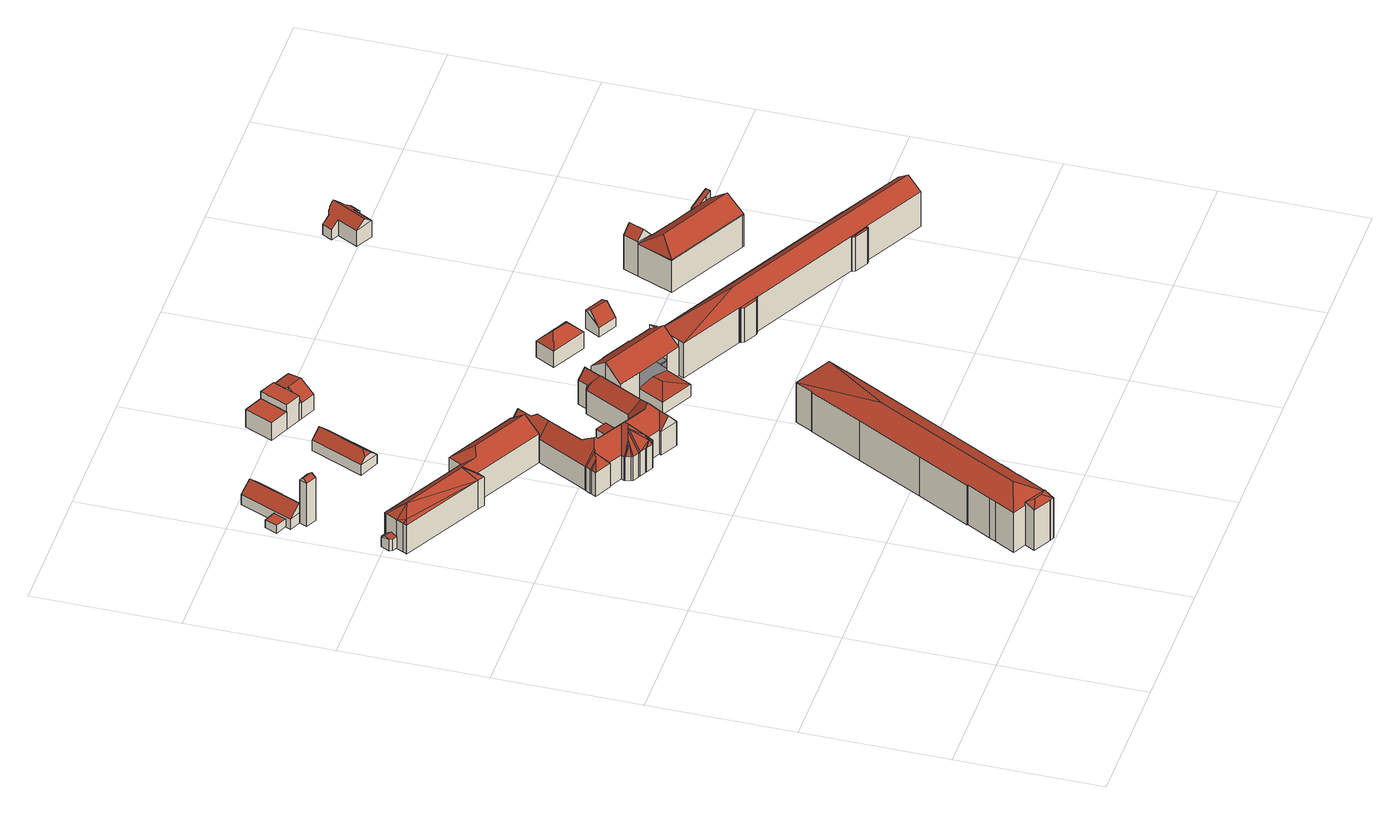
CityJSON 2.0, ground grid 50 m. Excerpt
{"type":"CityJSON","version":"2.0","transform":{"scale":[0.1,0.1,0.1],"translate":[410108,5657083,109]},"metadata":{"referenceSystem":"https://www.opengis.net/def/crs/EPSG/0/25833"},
"CityObjects":{
"building1":{"type":"Building","attributes":{"name":"Städtisches Klinikum Dresden-Friedrichstadt","Dachtyp_tdc":"tdcFreeFormRoof","Gemeindeschluessel":14612000,"Dachneigung":36.57,"QualitaetDacherkennung":41,"Geometrietyp2DReferenz":"3000","measuredHeight":4.95,"function":"31001_3051","roofType":"5000"},"geometry":[{"type":"Solid","lod":"2","boundaries":[[[[0,1,2,3]],[[1,4,5,2]],[[4,6,7,5]],[[6,8,9,7]],[[8,10,11,9]],[[10,0,3,11]],[[0,12,13,4,1]],[[12,10,8,6,13]],[[0,10,12]],[[6,4,13]],[[3,2,5,7,9,11]]]],"semantics":{"surfaces":[{"type":"WallSurface"},{"type":"RoofSurface"},{"type":"GroundSurface"}],"values":[[0,0,0,0,0,0,1,1,0,0,2]]}}]},
"building2":{"type":"Building","attributes":{"Gemeindeschluessel":14612000,"Dachneigung":90,"Dachorientierung":0,"MittlereTraufHoehe":114.44,"QualitaetDacherkennung":88,"ObjektHoehe":3.18,"BodenHoehe":111.26,"Geometrietyp2DReferenz":"3000","AbsoluteHoehe":114.44,"Dachflaeche":19.89,"measuredHeight":3.18,"function":"31001_9998","roofType":"1000","storeysAboveGround":1},"geometry":[{"type":"MultiSurface","lod":"2","boundaries":[[[14,15,16,17]],[[15,18,19,16]],[[18,20,21,19]],[[20,14,17,21]],[[20,18,15,14]],[[17,16,19,21]]],"semantics":{"surfaces":[{"type":"WallSurface"},{"type":"RoofSurface"},{"type":"GroundSurface"}],"values":[0,0,0,0,1,2]}}]},
"building3":{"type":"Building","attributes":{"Gemeindeschluessel":14612000,"Dachneigung":50.92,"Dachorientierung":-64.7,"MittlereTraufHoehe":128.25,"QualitaetDacherkennung":25,"ObjektHoehe":18.13,"BodenHoehe":111.34,"Geometrietyp2DReferenz":"3000","AbsoluteHoehe":129.47,"Dachflaeche":15.65,"measuredHeight":18.13,"function":"31001_9998","roofType":"3100","storeysAboveGround":6},"geometry":[{"type":"MultiSurface","lod":"2","boundaries":[[[22,23,24,25]],[[23,26,27,24]],[[26,28,29,27]],[[28,22,25,29]],[[26,23,30]],[[22,28,31]],[[23,22,31,30]],[[28,26,30,31]],[[25,24,27,29]]],"semantics":{"surfaces":[{"type":"WallSurface"},{"type":"RoofSurface"},{"type":"GroundSurface"}],"values":[0,0,0,0,0,0,1,1,2]}}]},
"building4":{"type":"Building","attributes":{"Dachtyp_tdc":"tdcFreeFormRoof","Gemeindeschluessel":14612000,"Dachneigung":42.81,"QualitaetDacherkennung":54,"Geometrietyp2DReferenz":"3000","measuredHeight":7.7,"function":"31001_9998","roofType":"5000"},"geometry":[{"type":"Solid","lod":"2","boundaries":[[[[32,33,24,34]],[[33,35,36,24]],[[35,37,38,36]],[[37,32,34,38]],[[39,40,37,35]],[[39,35,33]],[[40,39,33,32]],[[40,32,37]],[[34,24,36,38]]]],"semantics":{"surfaces":[{"type":"WallSurface"},{"type":"RoofSurface"},{"type":"GroundSurface"}],"values":[[0,0,0,0,1,0,1,0,2]]}}]},
"building5":{"type":"Building","attributes":{"name":"Städtisches Klinikum Dresden-Friedrichstadt","Dachtyp_tdc":"tdcFreeFormRoof","Gemeindeschluessel":14612000,"Dachneigung":37.47,"QualitaetDacherkennung":63,"Geometrietyp2DReferenz":"3000","measuredHeight":15.95,"function":"31001_3051","roofType":"5000"},"geometry":[{"type":"Solid","lod":"2","boundaries":[[[[41,42,43,44]],[[42,45,46,43]],[[45,47,48,46]],[[47,49,50,48]],[[49,51,52,50]],[[51,53,54,52]],[[53,55,56,54]],[[55,57,58,56]],[[57,59,60,58]],[[59,61,62,60]],[[61,63,64,62]],[[63,41,44,64]],[[63,65,41]],[[61,65,63]],[[61,66,65]],[[66,61,59]],[[66,59,57]],[[67,55,53]],[[65,55,67]],[[66,55,65]],[[55,66,57]],[[68,67,53,51]],[[69,70,71,68,51,49]],[[69,49,47]],[[70,69,47,45]],[[71,70,45,42]],[[65,67,68,71,42,41]],[[44,43,46,48,50,52,54,56,58,60,62,64]]]],"semantics":{"surfaces":[{"type":"WallSurface"},{"type":"RoofSurface"},{"type":"GroundSurface"}],"values":[[0,0,0,0,0,0,0,0,0,0,0,0,1,1,1,1,1,1,1,1,1,1,1,0,1,1,1,2]]}}]},
"building6":{"type":"Building","attributes":{"name":"Städtisches Klinikum Dresden-Friedrichstadt","Gemeindeschluessel":14612000,"Geometrietyp2DReferenz":"3000","function":"31001_3051","roofType":"9999"},"children":["building6-1","building6-2"]},
"building6-1":{"type":"BuildingPart","attributes":{"Dachtyp_tdc":"tdcHipRoof","Dachneigung":29.58,"QualitaetDacherkennung":57,"Geometrietyp2DReferenz":"3000","measuredHeight":19.89,"roofType":"3200"},"parents":["building6"],"geometry":[{"type":"MultiSurface","lod":"2","boundaries":[[[72,73,74,75]],[[73,76,77,74]],[[76,78,79,77]],[[72,80,81,82,83]],[[84,85,86]],[[82,87,88,89,90,91,92,93,94,95,96,97,84,86,83]],[[85,98,99,100,101,102,78,76,73,72,83,86]],[[79,103,104,105,106,107,108,109,110,111,112,113,114,115,116,117,118,119,120,121,122,123,75,74,77]],[[78,102,103,79]],[[102,101,104,103]],[[101,100,105,104]],[[100,99,106,105]],[[99,98,107,106]],[[98,85,108,107]],[[85,84,109,108]],[[84,97,110,109]],[[97,96,111,110]],[[96,95,112,111]],[[95,94,113,112]],[[94,93,114,113]],[[93,92,115,114]],[[92,91,116,115]],[[91,90,117,116]],[[90,89,118,117]],[[89,88,119,118]],[[88,87,120,119]],[[87,82,121,120]],[[82,81,122,121]],[[80,72,75,123]]],"semantics":{"surfaces":[{"type":"WallSurface"},{"type":"RoofSurface"},{"type":"GroundSurface"}],"values":[0,0,0,1,1,1,1,2,0,0,0,0,0,0,0,0,0,0,0,0,0,0,0,0,0,0,0,0,0]}}]},
"building6-2":{"type":"BuildingPart","attributes":{"Dachtyp_tdc":"tdcHipRoof","Dachneigung":29.59,"QualitaetDacherkennung":42,"Geometrietyp2DReferenz":"3000","measuredHeight":17.3,"roofType":"3200"},"parents":["building6"],"geometry":[{"type":"MultiSurface","lod":"2","boundaries":[[[124,125,80,123,126]],[[127,128,129,122,81]],[[128,130,131,129]],[[130,132,133,131]],[[132,134,135,133]],[[134,136,137,135]],[[136,124,126,137]],[[125,124,138]],[[132,130,128,127,139]],[[124,136,134,132,139,138]],[[127,125,138,139]],[[126,123,122,129,131,133,135,137]]],"semantics":{"surfaces":[{"type":"WallSurface"},{"type":"RoofSurface"},{"type":"GroundSurface"}],"values":[0,0,0,0,0,0,0,1,1,1,1,2]}}]},
"building7":{"type":"Building","attributes":{"Dachtyp_tdc":"tdcGableAndHippedGRoof","Gemeindeschluessel":14612000,"Dachneigung":42.36,"QualitaetDacherkennung":75,"Geometrietyp2DReferenz":"3000","measuredHeight":7.35,"function":"31001_9998","roofType":"9999"},"geometry":[{"type":"Solid","lod":"2","boundaries":[[[[140,141,142,143]],[[141,144,145,142]],[[144,146,147,145]],[[146,140,143,147]],[[144,141,148,149]],[[140,146,150]],[[149,148,151]],[[141,140,150,151,148]],[[146,144,149,151,150]],[[143,142,145,147]]]],"semantics":{"surfaces":[{"type":"WallSurface"},{"type":"RoofSurface"},{"type":"GroundSurface"}],"values":[[0,0,0,0,0,0,1,1,1,2]]}}]},
"building8":{"type":"Building","attributes":{"name":"Städtisches Klinikum Dresden-Friedrichstadt,Palais Brühl-Marcolini","Dachtyp_tdc":"tdcFreeFormRoof","Gemeindeschluessel":14612000,"Dachneigung":50.27,"QualitaetDacherkennung":8,"Geometrietyp2DReferenz":"3000","measuredHeight":16.7,"function":"31001_3051","roofType":"5000"},"geometry":[{"type":"Solid","lod":"2","boundaries":[[[[152,153,154,155,156,157,158]],[[159,160,161]],[[160,162,161]],[[158,160,152]],[[158,162,160]],[[163,162,158]],[[164,162,163]],[[162,164,165]],[[166,167,168,169,162,165,170]],[[166,170,171]],[[167,166,171,172]],[[168,167,172,173]],[[174,169,168,173,175]],[[176,177,174,175,178]],[[179,180,181]],[[182,183,184]],[[185,186,187]],[[188,189,190,191,192,193,194,195,196,197,198,199,200,201,202,203,204,205,206,207,208,209,210,211,212,213,214,215,216,217,218,219,220,221,222,223,224,225,226,227,228,229,230,231,232,50,48,233,234,235,236,237]],[[170,165,192,191]],[[165,164,193,192]],[[164,163,194,193]],[[163,158,195,194]],[[158,157,196,195]],[[157,238,197,196]],[[238,239,198,197]],[[239,240,199,198]],[[240,241,200,199]],[[241,185,201,200]],[[185,187,202,201]],[[187,242,203,202]],[[242,243,204,203]],[[243,244,205,204]],[[244,245,206,205]],[[245,246,207,206]],[[246,247,208,207]],[[247,182,209,208]],[[182,184,210,209]],[[184,248,211,210]],[[248,249,212,211]],[[249,250,213,212]],[[250,251,214,213]],[[251,252,215,214]],[[252,253,216,215]],[[253,254,217,216]],[[254,255,218,217]],[[255,256,219,218]],[[256,257,220,219]],[[257,258,221,220]],[[258,259,222,221]],[[259,260,223,222]],[[260,261,224,223]],[[261,262,225,224]],[[262,263,226,225]],[[263,264,227,226]],[[264,265,228,227]],[[265,266,229,228]],[[266,267,230,229]],[[267,268,231,230]],[[269,270,235,234]],[[270,178,236,235]],[[178,175,237,236]],[[175,173,188,237]],[[271,272,176,178,270]],[[273,271,270,269]],[[269,181,180,273]],[[180,179,274,272,271,273]],[[275,177,176,272,274,276]],[[277,275,276,268]],[[278,279,280,277,268,267]],[[266,278,267]],[[278,266,265]],[[279,278,265,264]],[[280,279,264,263]],[[161,162,169,174,177,275,277,280,263,262]],[[281,282,283,284,159,161,262,261]],[[260,281,261]],[[260,285,281]],[[285,260,259]],[[285,259,258]],[[282,281,285,258,257]],[[268,276,232,231]],[[276,274,50,232]],[[274,179,48,50]],[[179,181,233,48]],[[181,269,234,233]],[[283,282,257,256]],[[283,286,284]],[[283,287,286]],[[256,287,283]],[[255,287,256]],[[254,287,255]],[[287,254,253]],[[287,253,252]],[[252,286,287]],[[251,286,252]],[[286,251,250]],[[160,159,284,286,250,249]],[[288,289,290,153,152,160,249,248]],[[248,184,183,288]],[[183,182,247,289,288]],[[290,289,247,246]],[[154,153,290,246,245]],[[155,154,245,244]],[[156,242,291]],[[156,243,242]],[[155,243,156]],[[243,155,244]],[[186,292,293,291,242,187]],[[292,186,185,241]],[[294,293,292,241,240]],[[295,294,240,239]],[[295,239,238]],[[156,291,293,294,295,238,157]],[[173,172,189,188]],[[172,171,190,189]],[[171,170,191,190]]]],"semantics":{"surfaces":[{"type":"RoofSurface"},{"type":"WallSurface"},{"type":"GroundSurface"}],"values":[[0,0,0,0,0,0,0,0,0,0,0,0,0,0,1,1,1,2,1,1,1,1,1,1,1,1,1,1,1,1,1,1,1,1,1,1,1,1,1,1,1,1,1,1,1,1,1,1,1,1,1,1,1,1,1,1,1,1,1,1,1,1,0,0,0,0,0,0,0,0,0,0,0,0,0,0,0,0,0,0,1,1,1,1,1,0,0,0,0,0,0,0,0,0,0,0,0,0,0,0,0,0,0,0,0,0,0,0,0,0,0,0,0,1,1,1]]}}]},
"building9":{"type":"Building","attributes":{"Dachtyp_tdc":"tdcPolyFlatRoof","Gemeindeschluessel":14612000,"Dachneigung":0,"QualitaetDacherkennung":52,"Geometrietyp2DReferenz":"3000","measuredHeight":6.86,"function":"31001_9998","roofType":"1000"},"geometry":[{"type":"Solid","lod":"2","boundaries":[[[[296,297,298,299]],[[297,300,301,298]],[[300,302,303,301]],[[302,296,299,303]],[[302,300,297,296]],[[299,298,301,303]]]],"semantics":{"surfaces":[{"type":"WallSurface"},{"type":"RoofSurface"},{"type":"GroundSurface"}],"values":[[0,0,0,0,1,2]]}}]},
"building10":{"type":"Building","attributes":{"Gemeindeschluessel":14612000,"Geometrietyp2DReferenz":"3000","function":"31001_9998","roofType":"9999"},"children":["building10-1","building10-2"]},
"building10-1":{"type":"BuildingPart","attributes":{"Dachtyp_tdc":"tdcFreeFormRoof","Dachneigung":65.28,"QualitaetDacherkennung":47,"Geometrietyp2DReferenz":"3000","measuredHeight":7.76,"roofType":"5000"},"parents":["building10"],"geometry":[{"type":"MultiSurface","lod":"2","boundaries":[[[304,305,306,307]],[[305,308,309,306]],[[310,304,307,311]],[[312,313,310,308]],[[312,308,305]],[[313,312,305,304]],[[313,304,310]],[[307,306,309,311]]],"semantics":{"surfaces":[{"type":"WallSurface"},{"type":"RoofSurface"},{"type":"GroundSurface"}],"values":[0,0,0,1,0,1,1,2]}}]},
"building10-2":{"type":"BuildingPart","attributes":{"Dachtyp_tdc":"tdcPolyFlatRoof","Dachneigung":0,"QualitaetDacherkennung":35,"Geometrietyp2DReferenz":"3000","measuredHeight":9.65,"roofType":"1000"},"parents":["building10"],"geometry":[{"type":"MultiSurface","lod":"2","boundaries":[[[314,315,298,309,308]],[[315,316,299,298]],[[316,317,318,299]],[[317,319,310,311,318]],[[319,317,316,315,314]],[[309,298,299,318,311]]],"semantics":{"surfaces":[{"type":"WallSurface"},{"type":"RoofSurface"},{"type":"GroundSurface"}],"values":[0,0,0,0,1,2]}}]},
"building11":{"type":"Building","attributes":{"Dachtyp_tdc":"tdcFreeFormRoof","Gemeindeschluessel":14612000,"Dachneigung":36.97,"QualitaetDacherkennung":31,"Geometrietyp2DReferenz":"3000","measuredHeight":9.97,"function":"31001_9998","roofType":"5000"},"geometry":[{"type":"Solid","lod":"2","boundaries":[[[[320,321,322,323]],[[321,324,306,322]],[[324,325,307,306]],[[325,326,311,307]],[[326,327,318,311]],[[327,320,323,318]],[[321,328,329,324]],[[327,326,325,329,328,320]],[[325,324,329]],[[321,320,328]],[[323,322,306,307,311,318]]]],"semantics":{"surfaces":[{"type":"WallSurface"},{"type":"RoofSurface"},{"type":"GroundSurface"}],"values":[[0,0,0,0,0,0,1,1,0,0,2]]}}]},
"building12":{"type":"Building","attributes":{"Dachtyp_tdc":"tdcHipRoof","Gemeindeschluessel":14612000,"Dachneigung":45.11,"QualitaetDacherkennung":75,"Geometrietyp2DReferenz":"3000","measuredHeight":10.27,"function":"31001_9998","roofType":"3200"},"geometry":[{"type":"Solid","lod":"2","boundaries":[[[[330,331,332,333]],[[331,334,335,332]],[[334,336,337,335]],[[336,330,333,337]],[[334,331,338]],[[330,336,339]],[[331,330,339,338]],[[336,334,338,339]],[[333,332,335,337]]]],"semantics":{"surfaces":[{"type":"WallSurface"},{"type":"RoofSurface"},{"type":"GroundSurface"}],"values":[[0,0,0,0,1,1,1,1,2]]}}]},
"building13":{"type":"Building","attributes":{"Dachtyp_tdc":"tdcGableRoof","Gemeindeschluessel":14612000,"Dachneigung":48.92,"QualitaetDacherkennung":3,"Geometrietyp2DReferenz":"3000","measuredHeight":8.08,"function":"31001_9998","roofType":"3100"},"geometry":[{"type":"Solid","lod":"2","boundaries":[[[[340,341,342,343]],[[341,344,345,342]],[[344,346,347,345]],[[341,340,348]],[[346,344,349]],[[340,346,349,348]],[[344,341,348,349]],[[347,343,342,345]],[[346,340,343,347]]]],"semantics":{"surfaces":[{"type":"WallSurface"},{"type":"RoofSurface"},{"type":"GroundSurface"}],"values":[[0,0,0,0,0,1,1,2,0]]}}]},
"building14":{"type":"Building","attributes":{"name":"Städtisches Klinikum Dresden-Friedrichstadt","Gemeindeschluessel":14612000,"Geometrietyp2DReferenz":"3000","function":"31001_3051","roofType":"9999"},"children":["building14-1","building14-2","building14-3","building14-4","building14-5","building14-6","building14-7"]},
"building14-1":{"type":"BuildingPart","attributes":{"Dachtyp_tdc":"tdcFreeFormRoof","Dachneigung":41.74,"QualitaetDacherkennung":10,"Geometrietyp2DReferenz":"3000","measuredHeight":13.86,"roofType":"5000"},"parents":["building14"],"geometry":[{"type":"MultiSurface","lod":"2","boundaries":[[[350,351,352,353]],[[351,354,355,352]],[[354,356,357,355]],[[356,358,359,357]],[[358,360,361,359]],[[362,360,358]],[[363,362,358,356]],[[364,363,356,354]],[[365,364,354,351]],[[365,351,350]],[[362,363,364,365,350,360]],[[353,352,355,357,359,361]]],"semantics":{"surfaces":[{"type":"WallSurface"},{"type":"RoofSurface"},{"type":"GroundSurface"}],"values":[0,0,0,0,0,1,1,1,1,1,1,2]}}]},
"building14-2":{"type":"BuildingPart","attributes":{"Dachtyp_tdc":"tdcPolyFlatRoof","Dachneigung":0,"QualitaetDacherkennung":20,"Geometrietyp2DReferenz":"3000","measuredHeight":13.57,"roofType":"1000"},"parents":["building14"],"geometry":[{"type":"MultiSurface","lod":"2","boundaries":[[[366,367,368,369]],[[370,371,372,373]],[[371,374,375,372]],[[374,376,377,375]],[[376,378,379,377]],[[378,380,381,379]],[[380,366,369,381]],[[380,378,376,374,371,370,371,374,367,382,367,366]],[[369,368,383,368,375,372,373,372,375,377,379,381]]],"semantics":{"surfaces":[{"type":"WallSurface"},{"type":"RoofSurface"},{"type":"GroundSurface"}],"values":[0,0,0,0,0,0,0,1,2]}}]},
"building14-3":{"type":"BuildingPart","attributes":{"Dachtyp_tdc":"tdcPolyFlatRoof","Dachneigung":37.43,"QualitaetDacherkennung":57,"Geometrietyp2DReferenz":"3000","measuredHeight":13.34,"roofType":"2100"},"parents":["building14"],"geometry":[{"type":"MultiSurface","lod":"2","boundaries":[[[384,385,386,387,388]],[[385,389,390,386]],[[385,384,391,392,389]],[[390,393,387,386]]],"semantics":{"surfaces":[{"type":"WallSurface"},{"type":"RoofSurface"},{"type":"GroundSurface"}],"values":[0,0,1,2]}}]},
"building14-4":{"type":"BuildingPart","attributes":{"Dachtyp_tdc":"tdcHipAndGableRoof","Dachneigung":36.27,"QualitaetDacherkennung":41,"Geometrietyp2DReferenz":"3000","measuredHeight":17.65,"roofType":"5000"},"parents":["building14"],"geometry":[{"type":"MultiSurface","lod":"2","boundaries":[[[394,395,396,397,398,399,400,401,402,403]],[[402,404,405,406,403]],[[407,408,409,353,361,372,373,372,375,368,383,410,411,412,413,414,415]],[[402,401,408,407]],[[401,400,409,408]],[[400,399,353,409]],[[399,350,353]],[[398,397,372,361,360]],[[397,396,373,372]],[[395,394,410,383]],[[394,416,417,411,410]],[[405,404,415,414,418]],[[404,402,407,415]],[[406,419,420,416,394,403]]],"semantics":{"surfaces":[{"type":"RoofSurface"},{"type":"GroundSurface"},{"type":"WallSurface"}],"values":[0,0,1,2,2,2,2,2,2,2,2,2,2,0]}}]},
"building14-5":{"type":"BuildingPart","attributes":{"Dachtyp_tdc":"tdcGableRoof","Dachneigung":38.34,"QualitaetDacherkennung":59,"Geometrietyp2DReferenz":"3000","measuredHeight":16.17,"roofType":"3100"},"parents":["building14"],"geometry":[{"type":"MultiSurface","lod":"2","boundaries":[[[421,391,388,422,423,424,425,426,427]],[[427,428,429,430,417,420,421]],[[431,432,433,434,435,436,437,438,387,393,413,412,411,439]],[[429,431,440]],[[429,428,432,431]],[[428,427,433,432]],[[427,426,434,433]],[[426,425,435,434]],[[425,424,436,435]],[[424,423,437,436]],[[423,422,438,437]],[[422,388,387,438]],[[417,430,439,411]],[[430,441,439]]],"semantics":{"surfaces":[{"type":"RoofSurface"},{"type":"GroundSurface"},{"type":"WallSurface"}],"values":[0,0,1,2,2,2,2,2,2,2,2,2,2,2]}}]},
"building14-6":{"type":"BuildingPart","attributes":{"Dachtyp_tdc":"tdcPolyFlatRoof","Dachneigung":0,"QualitaetDacherkennung":12,"Geometrietyp2DReferenz":"3000","measuredHeight":14.26,"roofType":"1000"},"parents":["building14"],"geometry":[{"type":"MultiSurface","lod":"2","boundaries":[[[442,443,444,390,389]],[[443,445,446,444]],[[445,418,414,446]],[[445,443,442,447,448,418]],[[414,413,393,390,444,446]]],"semantics":{"surfaces":[{"type":"WallSurface"},{"type":"RoofSurface"},{"type":"GroundSurface"}],"values":[0,0,0,1,2]}}]},
"building14-7":{"type":"BuildingPart","attributes":{"Dachtyp_tdc":"tdcHipAndGableRoof","Dachneigung":11.41,"QualitaetDacherkennung":79,"Geometrietyp2DReferenz":"3000","measuredHeight":6.1,"roofType":"5000"},"parents":["building14"],"geometry":[{"type":"MultiSurface","lod":"2","boundaries":[[[441,449,450,439]],[[449,451,452,450]],[[451,440,431,452]],[[451,449,453]],[[441,454,453,449]],[[451,453,454,440]],[[450,452,431,439]]],"semantics":{"surfaces":[{"type":"WallSurface"},{"type":"RoofSurface"},{"type":"GroundSurface"}],"values":[0,0,0,1,1,1,2]}}]},
"building15":{"type":"Building","attributes":{"Gemeindeschluessel":14612000,"Geometrietyp2DReferenz":"3000","function":"31001_9998","roofType":"9999"},"children":["building15-1","building15-2","building15-3"]},
"building15-1":{"type":"BuildingPart","attributes":{"Dachtyp_tdc":"tdcPolyFlatRoof","Dachneigung":30.93,"QualitaetDacherkennung":42,"Geometrietyp2DReferenz":"3000","measuredHeight":15.46,"roofType":"2100"},"parents":["building15"],"geometry":[{"type":"MultiSurface","lod":"2","boundaries":[[[455,456,457,458]],[[456,459,460,457]],[[459,461,462,463,460]],[[464,455,458,465]],[[464,466,461,459,456,455]],[[458,457,460,463,465]]],"semantics":{"surfaces":[{"type":"WallSurface"},{"type":"RoofSurface"},{"type":"GroundSurface"}],"values":[0,0,0,0,1,2]}}]},
"building15-2":{"type":"BuildingPart","attributes":{"Dachtyp_tdc":"tdcGableRoof","Dachneigung":49.71,"QualitaetDacherkennung":66,"Geometrietyp2DReferenz":"3000","measuredHeight":16.77,"roofType":"3100"},"parents":["building15"],"geometry":[{"type":"MultiSurface","lod":"2","boundaries":[[[467,468,469,470,471]],[[468,472,473,469]],[[472,474,475,476,473]],[[472,468,477]],[[467,474,478]],[[468,467,478,477]],[[474,472,477,478]],[[470,469,473,476]]],"semantics":{"surfaces":[{"type":"WallSurface"},{"type":"RoofSurface"},{"type":"GroundSurface"}],"values":[0,0,0,0,0,1,1,2]}}]},
"building15-3":{"type":"BuildingPart","attributes":{"Dachtyp_tdc":"tdcHipAndGableRoof","Dachneigung":37.69,"QualitaetDacherkennung":72,"Geometrietyp2DReferenz":"3000","measuredHeight":17.89,"roofType":"5000"},"parents":["building15"],"geometry":[{"type":"MultiSurface","lod":"2","boundaries":[[[475,479,480,476]],[[479,481,464,465,480]],[[462,482,483,463]],[[482,484,485,483]],[[484,486,487,485]],[[486,471,470,487]],[[471,488,489]],[[490,489,488,491,492]],[[481,479,475,471,489,490,462,466]],[[482,492,491,484]],[[462,490,492,482]],[[484,491,488,486]],[[486,488,471]],[[470,476,480,465,463,483,485,487]]],"semantics":{"surfaces":[{"type":"WallSurface"},{"type":"RoofSurface"},{"type":"GroundSurface"}],"values":[0,0,0,0,0,0,1,1,1,0,0,0,0,2]}}]},
"building16":{"type":"Building","attributes":{"Gemeindeschluessel":14612000,"Dachneigung":90,"Dachorientierung":0,"MittlereTraufHoehe":114.51,"QualitaetDacherkennung":94,"ObjektHoehe":3.59,"BodenHoehe":110.93,"Geometrietyp2DReferenz":"3000","AbsoluteHoehe":114.51,"Dachflaeche":54.16,"measuredHeight":3.59,"function":"31001_9998","roofType":"1000","storeysAboveGround":1},"geometry":[{"type":"MultiSurface","lod":"2","boundaries":[[[493,494,495,496]],[[494,497,498,495]],[[497,499,500,498]],[[499,501,502,500]],[[501,503,504,502]],[[503,505,506,504]],[[505,507,508,506]],[[507,493,496,508]],[[507,505,503,501,499,497,494,493]],[[496,495,498,500,502,504,506,508]]],"semantics":{"surfaces":[{"type":"WallSurface"},{"type":"RoofSurface"},{"type":"GroundSurface"}],"values":[0,0,0,0,0,0,0,0,1,2]}}]},
"building17":{"type":"Building","attributes":{"Dachtyp_tdc":"tdcFreeFormRoof","Gemeindeschluessel":14612000,"Dachneigung":15.65,"QualitaetDacherkennung":20,"Geometrietyp2DReferenz":"3000","measuredHeight":7.32,"function":"31001_9998","roofType":"5000"},"geometry":[{"type":"Solid","lod":"2","boundaries":[[[[509,510,457,511]],[[510,512,458,457]],[[512,513,465,458]],[[513,514,480,465]],[[514,515,516,480]],[[515,517,518,516]],[[517,519,520,518]],[[519,509,511,520]],[[521,522,523,519,517]],[[524,521,517,515]],[[524,515,514]],[[522,521,524,514,513]],[[525,523,522,513,512]],[[526,525,512,510]],[[526,510,509]],[[523,525,526,509,519]],[[511,457,458,465,480,516,518,520]]]],"semantics":{"surfaces":[{"type":"WallSurface"},{"type":"RoofSurface"},{"type":"GroundSurface"}],"values":[[0,0,0,0,0,0,0,0,1,1,1,1,1,1,1,1,2]]}}]},
"building18":{"type":"Building","attributes":{"Dachtyp_tdc":"tdcFreeFormRoof","Gemeindeschluessel":14612000,"Dachneigung":37.32,"QualitaetDacherkennung":54,"Geometrietyp2DReferenz":"3000","measuredHeight":8.95,"function":"31001_3043","roofType":"5000"},"geometry":[{"type":"Solid","lod":"2","boundaries":[[[[527,528,529,530]],[[528,531,532,529]],[[531,533,534,532]],[[533,535,536,534]],[[535,537,538,536]],[[537,539,540,538]],[[539,541,542,540]],[[541,543,544,542]],[[543,545,546,544]],[[545,547,548,546]],[[547,549,550,548]],[[549,551,552,550]],[[551,553,554,552]],[[541,539,537,535,533,531,528,527,555,556,557,558,559,560,561,562,563,564,545,543]],[[565,553,551,549,547,564,563,566,567,568,569,570,571,572,573,574,575,576,577,578]],[[562,566,563]],[[547,545,564]],[[554,579,580,581,582,583,584,585,586,587,588,589,590,591,592,593,594,595,596,597,598,599,530,529,532,534,536,538,540,542,544,546,548,550,552]],[[553,565,579,554]],[[565,578,580,579]],[[578,577,581,580]],[[577,576,582,581]],[[576,575,583,582]],[[575,574,584,583]],[[574,573,585,584]],[[573,572,586,585]],[[572,571,587,586]],[[571,570,588,587]],[[570,569,589,588]],[[569,568,590,589]],[[568,567,591,590]],[[567,566,592,591]],[[566,562,593,592]],[[562,561,594,593]],[[561,560,595,594]],[[560,559,595]],[[559,558,596,595]],[[558,557,597,596]],[[557,556,598,597]],[[556,555,599,598]],[[555,527,530,599]]]],"semantics":{"surfaces":[{"type":"WallSurface"},{"type":"RoofSurface"},{"type":"GroundSurface"}],"values":[[0,0,0,0,0,0,0,0,0,0,0,0,0,1,1,0,0,2,0,0,0,0,0,0,0,0,0,0,0,0,0,0,0,0,0,0,0,0,0,0,0]]}}]}
},
"vertices":[
[34,1956,67],[17,1964,67],[17,1964,23],[34,1956,23],[11,1975,69],[11,1975,23],[27,2005,61],[27,2005,23],[40,2005,57],[40,2005,23],[56,1997,57],[56,1997,23],[46,1978,72],[20,1992,72],
[19,2379,54],[59,2361,54],[59,2361,23],[19,2379,23],[41,2319,54],[41,2319,23],[1,2336,54],[1,2336,23],
[72,2283,193],[108,2268,193],[108,2268,23],[72,2283,23],[98,2238,193],[98,2238,23],[61,2257,193],[61,2257,23],[103,2253,205],[66,2270,205],
[186,2451,62],[108,2268,62],[186,2451,23],[32,2300,62],[32,2300,23],[111,2483,62],[111,2483,23],[70,2284,100],[148,2467,100],
[59,2002,134],[359,1843,134],[359,1843,21],[59,2002,21],[383,1887,134],[383,1887,21],[627,1757,134],[627,1757,21],[574,1650,134],[574,1650,21],[332,1779,134],[332,1779,21],[319,1754,134],[319,1754,21],[295,1767,134],[295,1767,21],[14,1918,134],[14,1918,21],[21,1931,134],[21,1931,21],[34,1956,134],[34,1956,21],[56,1997,134],[56,1997,21],[78,1937,171],[33,1923,145],[299,1820,171],[318,1826,160],[600,1704,180],[407,1807,180],[373,1796,161],
[546,101,177],[584,171,178],[584,171,21],[546,101,21],[596,193,178],[596,193,21],[642,278,178],[642,278,21],[592,76,178],[669,35,178],[677,31,178],[647,132,220],[1124,866,178],[994,936,177],[918,638,220],[715,102,178],[733,135,178],[738,146,178],[755,176,178],[772,208,178],[773,208,177],[774,210,177],[791,241,177],[1093,804,177],[1092,805,178],[1117,852,178],[961,875,177],[960,876,177],[861,691,177],[739,461,177],[641,279,177],[641,279,21],[739,461,21],[861,691,21],[960,876,21],[961,875,21],[994,936,21],[1124,866,21],[1117,852,21],[1092,805,21],[1093,804,21],[791,241,21],[774,210,21],[773,208,21],[772,208,21],[755,176,21],[738,146,21],[733,135,21],[715,102,21],[677,31,21],[669,35,21],[592,76,21],
[573,42,179],[592,76,191],[573,42,21],[669,35,191],[659,16,184],[659,16,21],[658,16,184],[658,16,21],[651,2,179],[651,2,21],[636,10,179],[636,10,21],[636,9,179],[636,9,21],[611,52,194],[639,37,194],
[506,2316,58],[428,2134,58],[428,2134,23],[506,2316,23],[356,2165,65],[356,2165,23],[435,2347,65],[435,2347,23],[403,2145,83],[375,2157,83],[467,2333,97],[398,2171,97],
[735,1351,177],[755,1349,187],[757,1351,186],[759,1353,184],[795,1383,163],[768,1416,115],[740,1407,115],[641,1392,188],[652,1395,178],[638,1402,179],[616,1414,179],[727,1414,115],[701,1428,115],[688,1435,115],[702,1470,120],[679,1463,140],[660,1427,140],[616,1414,180],[706,1468,115],[708,1472,115],[671,1492,115],[651,1456,115],[550,1449,180],[595,1487,115],[544,1504,166],[541,1461,187],[590,1500,115],[627,1757,115],[655,1742,154],[683,1727,115],[777,1262,115],[747,1278,156],[716,1294,115],[894,1615,115],[920,1601,150],[945,1588,115],[651,1456,21],[671,1492,21],[708,1472,21],[706,1468,21],[688,1435,21],[701,1428,21],[727,1414,21],[740,1407,21],[768,1416,21],[852,1575,21],[854,1578,21],[870,1581,21],[875,1579,21],[894,1615,21],[945,1588,21],[889,1475,21],[816,1337,21],[812,1330,21],[811,1326,21],[804,1314,21],[802,1311,21],[777,1262,21],[716,1294,21],[720,1301,21],[675,1324,21],[666,1308,21],[663,1307,21],[649,1303,21],[645,1302,21],[622,1314,21],[618,1317,21],[597,1328,21],[591,1331,21],[568,1343,21],[566,1348,21],[561,1366,21],[560,1370,21],[565,1380,21],[519,1405,21],[517,1402,21],[458,1433,21],[466,1448,21],[469,1453,21],[477,1469,21],[480,1473,21],[683,1727,21],[668,1694,21],[680,1674,21],[590,1500,21],[595,1487,21],[852,1575,115],[854,1578,115],[870,1581,115],[875,1579,115],[889,1475,115],[816,1337,115],[812,1330,115],[811,1326,115],[804,1314,115],[802,1311,115],[720,1301,115],[675,1324,115],[666,1308,115],[663,1307,115],[649,1303,115],[645,1302,115],[622,1314,115],[618,1317,115],[597,1328,115],[591,1331,115],[568,1343,115],[566,1348,115],[561,1366,115],[560,1370,115],[565,1380,115],[519,1405,115],[517,1402,115],[458,1433,115],[466,1448,115],[469,1453,115],[477,1469,115],[668,1694,115],[680,1674,115],[632,1672,165],[611,1631,165],[631,1693,154],[574,1650,115],[517,1454,166],[480,1473,115],[510,1451,159],[489,1442,142],[504,1447,155],[506,1450,156],[596,1366,155],[614,1372,171],[622,1374,179],[633,1378,188],[589,1361,146],[648,1330,147],[646,1314,129],[766,1315,156],[760,1334,173],[758,1341,179],[875,1535,162],[889,1542,151],[876,1537,162],[868,1557,143],[859,1570,125],
[561,2549,91],[517,2453,91],[517,2453,22],[561,2549,22],[451,2483,91],[451,2483,22],[494,2579,91],[494,2579,22],
[603,2473,89],[581,2424,89],[581,2424,22],[603,2473,22],[572,2428,89],[572,2428,22],[594,2477,89],[594,2477,22],[577,2426,100],[597,2470,100],
[572,2428,119],[517,2453,119],[561,2549,119],[616,2524,119],[616,2524,22],[594,2477,119],
[679,2495,112],[636,2399,82],[636,2399,22],[679,2495,22],[581,2424,82],[603,2473,122],[594,2477,122],[616,2524,112],[658,2447,122],[603,2472,122],
[1084,1806,87],[1204,1743,87],[1204,1743,22],[1084,1806,22],[1168,1676,86],[1168,1676,22],[1048,1739,86],[1048,1739,22],[1154,1726,125],[1099,1755,125],
[1331,1663,96],[1303,1610,57],[1303,1610,22],[1331,1663,22],[1238,1645,57],[1238,1645,22],[1266,1698,96],[1266,1698,22],[1322,1646,103],[1257,1681,103],
[1840,948,156],[1838,945,156],[1838,945,22],[1840,948,22],[1827,943,156],[1827,943,22],[1780,969,156],[1780,969,22],[1774,978,156],[1774,978,22],[1776,982,156],[1776,982,22],[1777,978,159],[1783,972,160],[1828,948,161],[1837,947,158],
[1332,1211,158],[1334,1215,158],[1334,1215,22],[1332,1211,22],[1401,1180,158],[1400,1180,158],[1400,1180,22],[1401,1180,22],[1398,1181,158],[1398,1181,22],[1397,1179,158],[1397,1179,22],[1385,1176,158],[1385,1176,22],[1337,1201,158],[1337,1201,22],[1328,1218,158],[1328,1218,22],
[1178,1464,155],[1204,1450,133],[1204,1450,22],[1178,1464,22],[1178,1464,139],[1184,1409,132],[1184,1409,22],[1168,1444,155],[1157,1424,155],[1157,1424,22],
[1109,1334,159],[1328,1218,159],[1401,1180,159],[1400,1180,159],[1776,982,159],[1840,948,159],[2052,836,159],[2057,845,167],[2077,883,198],[1379,1251,198],[2097,921,166],[1881,1036,166],[1155,1420,166],[2077,883,22],[2057,845,22],[2052,836,22],[1109,1334,22],[1119,1353,22],[1149,1410,22],[1155,1420,22],[1881,1036,22],[2097,921,22],[1119,1353,161],[1119,1353,133],[1881,1036,165],[1149,1410,165],[1137,1387,163],
[1149,1410,184],[1100,1505,139],[1102,1509,136],[999,1564,136],[997,1560,139],[945,1588,139],[918,1533,184],[889,1475,132],[961,1436,132],[1073,1377,133],[961,1436,22],[889,1475,22],[918,1533,22],[945,1588,22],[997,1560,22],[999,1564,22],[1102,1509,22],[1100,1505,22],[1073,1377,22],[961,1436,70],[1073,1377,71],
[1184,1409,165],[1382,1304,165],[1382,1304,22],[1882,1039,165],[1882,1039,22],[1157,1424,165],[1155,1420,165],
[1025,1287,71],[1025,1287,22],[913,1346,70],[913,1346,22],[999,1371,83],[1017,1407,83],
[1805,1510,134],[1808,1509,137],[1808,1509,20],[1805,1510,20],[1864,1480,174],[1864,1480,20],[1858,1464,175],[1858,1464,146],[1858,1464,20],[1797,1496,134],[1797,1496,20],[1814,1487,146],
[1570,1616,155],[1592,1668,155],[1592,1668,20],[1570,1616,20],[1570,1616,146],[1647,1644,149],[1647,1644,20],[1624,1587,149],[1624,1587,146],[1624,1587,20],[1617,1657,188],[1594,1603,188],
[1733,1529,146],[1733,1529,20],[1797,1496,146],[1805,1339,146],[1805,1339,20],[1801,1341,146],[1801,1341,20],[1518,1491,146],[1518,1491,20],[1518,1491,149],[1574,1535,199],[1830,1400,199],[1801,1341,149],[1805,1339,149],
[1714,1576,55],[1731,1580,55],[1731,1580,19],[1714,1576,19],[1733,1584,55],[1733,1584,19],[1823,1538,55],[1823,1538,19],[1808,1509,55],[1808,1509,19],[1805,1510,55],[1805,1510,19],[1797,1496,55],[1797,1496,19],[1699,1547,55],[1699,1547,19],
[1822,1538,87],[1808,1509,87],[1822,1538,20],[1805,1510,87],[1797,1496,87],[1733,1529,87],[1742,1547,87],[1742,1547,20],[1771,1534,87],[1771,1534,20],[1783,1557,87],[1783,1557,20],[1776,1520,90],[1788,1524,93],[1792,1530,93],[1740,1537,90],[1798,1532,92],[1801,1531,92],
[1600,2592,78],[1601,2590,77],[1601,2590,5],[1600,2592,5],[1602,2587,75],[1602,2587,5],[1602,2585,74],[1602,2585,5],[1603,2582,72],[1603,2582,5],[1603,2578,71],[1603,2578,5],[1629,2565,49],[1629,2565,5],[1610,2530,49],[1610,2530,5],[1586,2543,70],[1586,2543,5],[1548,2473,70],[1548,2473,5],[1488,2505,67],[1488,2505,5],[1526,2575,67],[1526,2575,5],[1500,2590,44],[1500,2590,5],[1518,2624,44],[1518,2624,5],[1598,2595,80],[1597,2597,82],[1595,2600,84],[1593,2602,86],[1591,2604,88],[1591,2604,89],[1588,2607,91],[1586,2608,93],[1585,2609,94],[1520,2488,94],[1544,2610,67],[1583,2610,93],[1581,2611,91],[1578,2612,89],[1576,2613,87],[1573,2614,85],[1570,2614,83],[1567,2615,81],[1564,2615,78],[1560,2615,76],[1557,2615,74],[1554,2614,72],[1550,2613,70],[1547,2612,68],[1544,2610,5],[1547,2612,5],[1550,2613,5],[1554,2614,5],[1557,2615,5],[1560,2615,5],[1564,2615,5],[1567,2615,5],[1570,2614,5],[1573,2614,5],[1576,2613,5],[1578,2612,5],[1581,2611,5],[1583,2610,5],[1586,2608,5],[1588,2607,5],[1591,2604,5],[1593,2602,5],[1595,2600,5],[1597,2597,5],[1598,2595,5]
]}
